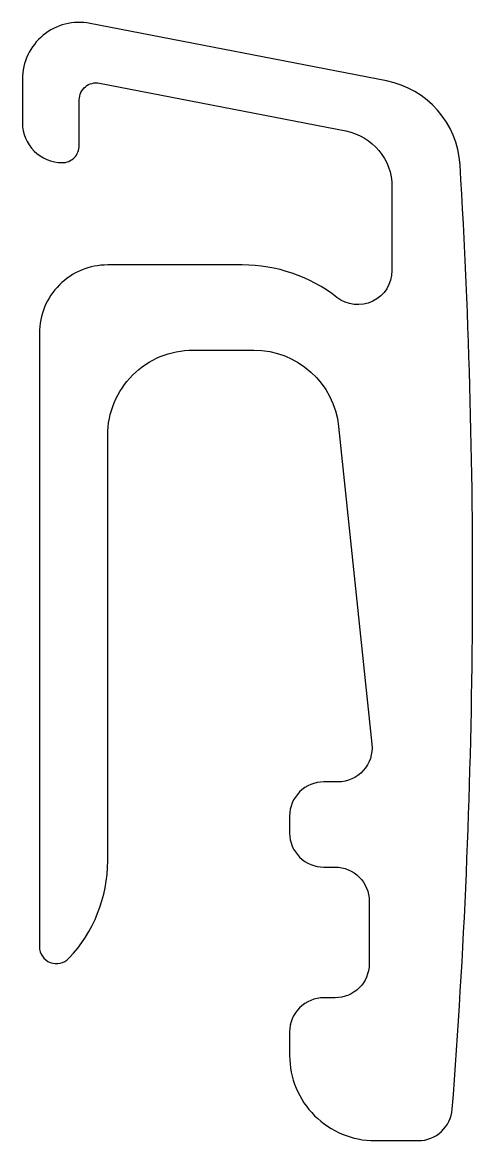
# Model space of a CAD drawing. Extents: x 1669.6 to 1677.5, y 1392 to 1411.7.
import ezdxf

# ---------------------------------------------------------------- set-up
doc = ezdxf.new("R2010")
doc.units = 0
doc.layers.add('ANA', color=220, linetype='CONTINUOUS')

msp = doc.modelspace()

# ---------------------------------------------------------------- linework, layer by layer
at = {"layer": 'ANA'}
msp.add_lwpolyline([(1675.688, 1396.245, -0.002313), (1675.688, 1395.14, -0.412859), (1675.088, 1394.542), (1674.888, 1394.542, 0.414214), (1674.288, 1393.942), (1674.288, 1393.528, 0.414214), (1675.788, 1392.028), (1676.55, 1392.028, 0.391846), (1677.148, 1392.582, 0.034389), (1677.285, 1409.206, 0.342043), (1675.993, 1410.68), (1670.779, 1411.693, 0.471631), (1669.588, 1410.712), (1669.588, 1409.942, 0.414214), (1670.288, 1409.242, 0.414214), (1670.588, 1409.542), (1670.588, 1410.348, -0.471631), (1670.945, 1410.642), (1675.279, 1409.8, -0.359037), (1676.088, 1408.818), (1676.088, 1407.342, -0.624944), (1675.118, 1406.87, 0.167398), (1673.456, 1407.442), (1671.088, 1407.442, 0.414214), (1669.888, 1406.242), (1669.888, 1395.442, 0.678695), (1670.406, 1395.237, 0.191401), (1671.088, 1396.952), (1671.088, 1404.442, -0.414214), (1672.588, 1405.942), (1673.658, 1405.942, -0.384018), (1675.15, 1404.598), (1675.735, 1399.005, -0.445068), (1675.138, 1398.342), (1674.888, 1398.342, 0.414214), (1674.288, 1397.742), (1674.288, 1397.442, 0.414214), (1674.888, 1396.842), (1675.088, 1396.842, -0.414214), (1675.688, 1396.242)], format="xyb", dxfattribs=at)

doc.saveas('drawing.dxf')
